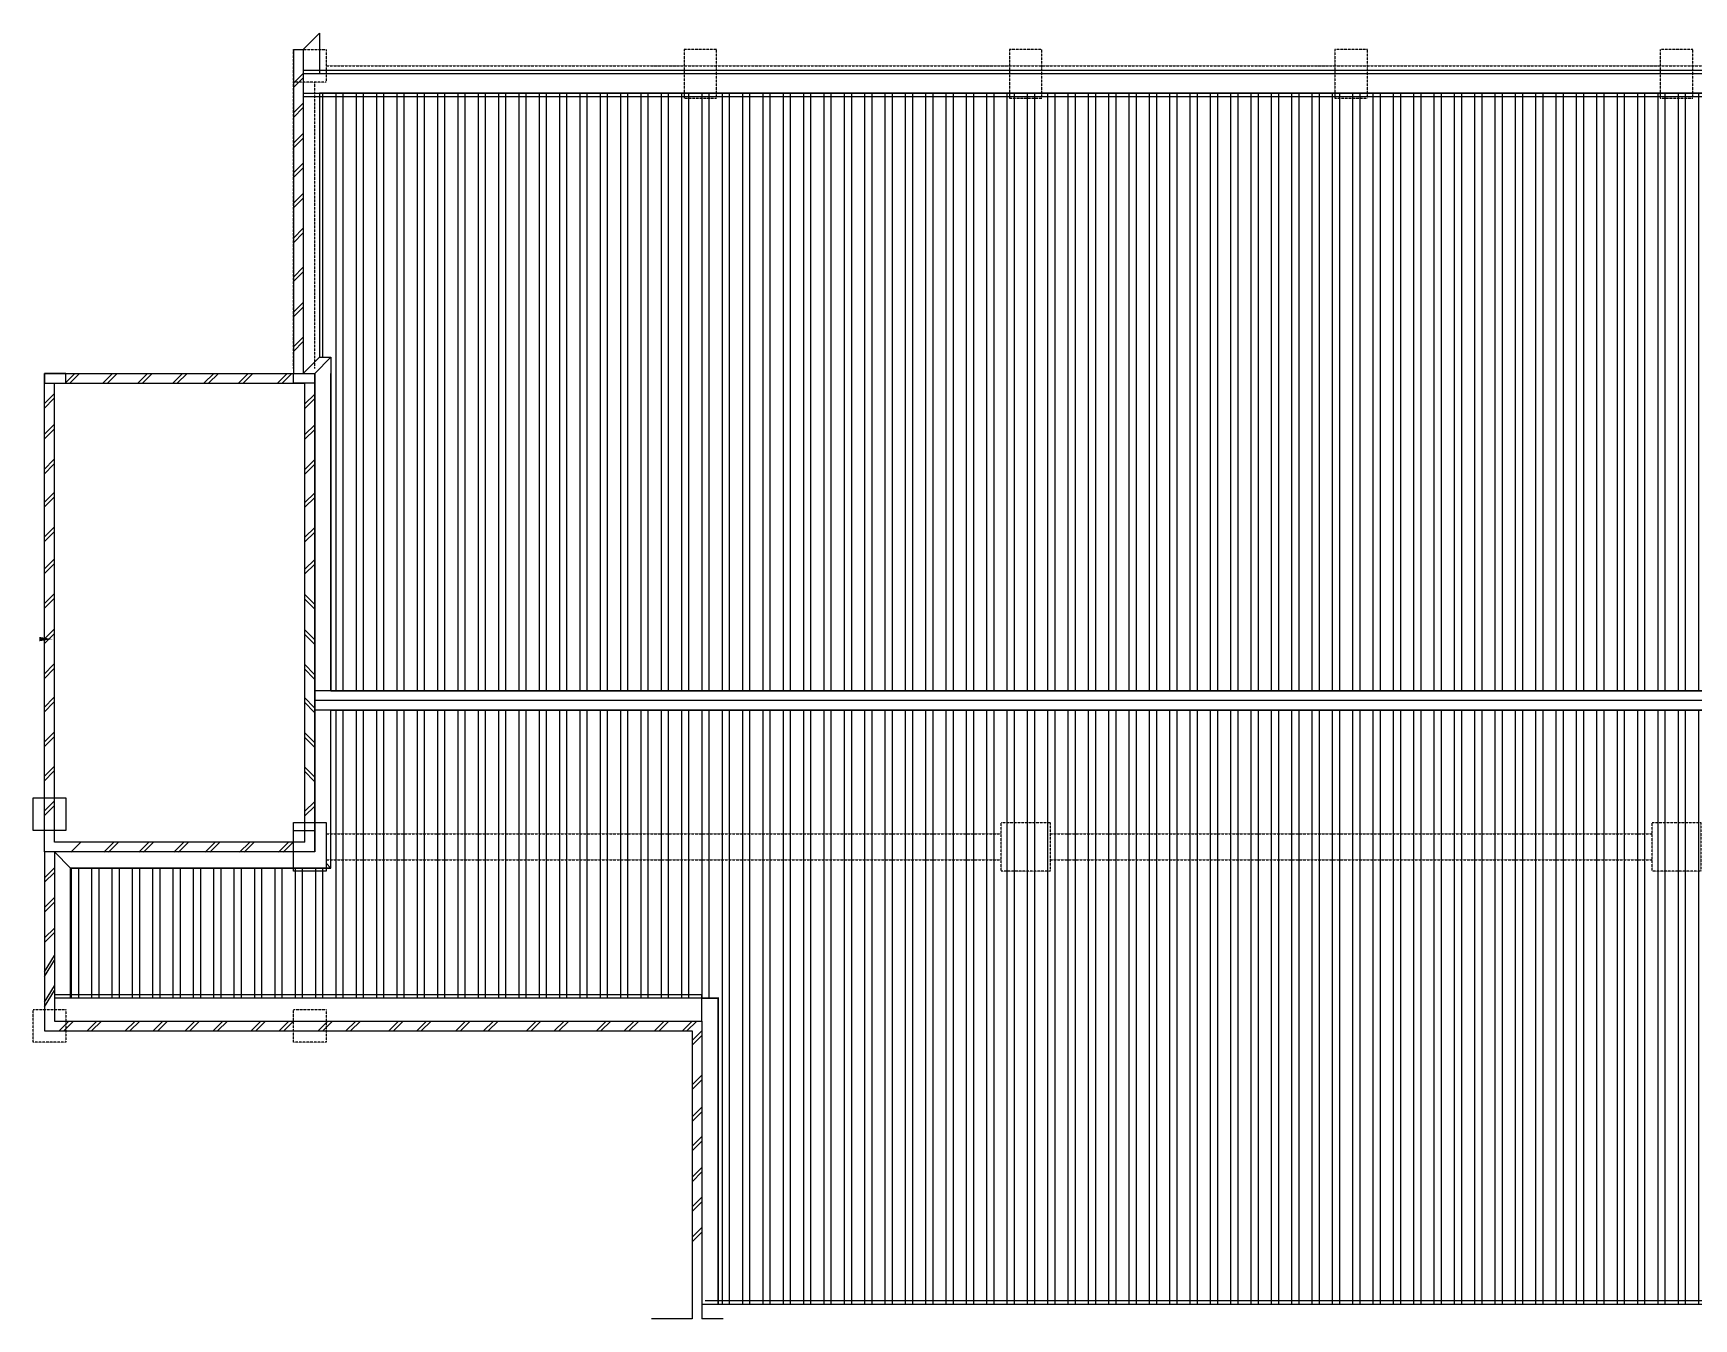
# Model space of a CAD drawing. Extents: x 2390503 to 2466382, y -996812 to -918729.
# Drawn here: x 2390503 to 2416018, y -938479 to -918729 of the extents above; entities that cross this region are included whole.
import ezdxf

# ---------------------------------------------------------------- set-up
doc = ezdxf.new("R2010")
doc.units = 0
doc.header["$LTSCALE"] = 15
doc.header["$MEASUREMENT"] = 0
doc.linetypes.add('HIDDEN', pattern=[0.375, 0.25, -0.125])
doc.layers.get('0').update_dxf_attribs({"linetype": 'CONTINUOUS'})
for name, color, linetype in [('BEAM', 1, 'HIDDEN'), ('COL', 3, 'CONTINUOUS'), ('FLASH', 35, 'CONTINUOUS'), ('H', 1, 'CONTINUOUS'), ('hatch', 7, 'CONTINUOUS'), ('hatchb', 251, 'CONTINUOUS'), ('LINE', 7, 'CONTINUOUS'), ('ROOF', 7, 'CONTINUOUS'), ('WALL', 2, 'CONTINUOUS')]:
    doc.layers.add(name, color=color, linetype=linetype)
pattern_1 = [(90, (-158796.45, -154304.53), (-312.5, 6e-14), []), (90, (-158906.93, -154194.05), (-312.5, 6e-14), [])]

msp = doc.modelspace()

# ---------------------------------------------------------------- hatches: boundary and pattern name
at = {"layer": 'hatch'}
h = msp.add_hatch(dxfattribs=at)
h.set_pattern_fill('STEEL', color=0, scale=2500, angle=45, style=0)
h.set_pattern_definition(pattern_1)
edge = h.paths.add_edge_path()
edge.add_line((2394903, -919651), (2394903, -923704))
edge.add_line((2394903, -923704), (2395078, -923704))
edge.add_line((2395078, -923704), (2395078, -928829))
edge.add_line((2395078, -928829), (2461434, -928829))
edge.add_line((2461434, -928829), (2461434, -923704))
edge.add_line((2461434, -923704), (2461609, -923704))
edge.add_line((2461609, -923704), (2461609, -919651))
edge.add_line((2461609, -919651), (2436359, -919651))
edge.add_line((2436359, -919651), (2436359, -920729))
edge.add_line((2436359, -920729), (2420152, -920729))
edge.add_line((2420152, -920729), (2420152, -919651))
edge.add_line((2420152, -919651), (2394903, -919651))
h = msp.add_hatch(dxfattribs=at)
h.set_pattern_fill('STEEL', color=0, scale=2500, angle=45, style=0)
h.set_pattern_definition(pattern_1)
h.paths.add_polyline_path([(2461434, -929129), (2461434, -931559), (2465434, -931559), (2465434, -938257), (2401028, -938257), (2401028, -933554), (2400778, -933554), (2400778, -933554), (2391078, -933554), (2391078, -931554), (2395078, -931554), (2395078, -929129)])

# ---------------------------------------------------------------- linework, layer by layer
at = {"color": 0}
msp.add_line((2394828, -931304), (2394828, -923954), dxfattribs=at)
at = {"layer": 'BEAM', "color": 0}
for p, q in [((2395003, -919229), (2400503, -919229)), ((2400003, -919229), (2405503, -919229)), ((2405003, -919229), (2410503, -919229)), ((2410003, -919229), (2415503, -919229)), ((2415003, -919229), (2420503, -919229)), ((2394503, -923879), (2394503, -919479)), ((2394828, -923879), (2394828, -919479)), ((2395003, -931029), (2405378, -931029)), ((2406128, -931029), (2415378, -931029)), ((2390678, -931304), (2390678, -933729)), ((2390828, -931304), (2390828, -933729)), ((2395003, -931429), (2405378, -931429)), ((2406128, -931429), (2415378, -931429))]:
    msp.add_line(p, q, dxfattribs=at)
for points in [[(2394503, -918979), (2395003, -918979), (2395003, -919479), (2394503, -919479)], [(2400503, -918979), (2400503, -919729), (2401003, -919729), (2401003, -918979)], [(2405503, -918979), (2405503, -919729), (2406003, -919729), (2406003, -918979)], [(2410503, -918979), (2410503, -919729), (2411003, -919729), (2411003, -918979)], [(2415503, -918979), (2415503, -919729), (2416003, -919729), (2416003, -918979)], [(2405378, -930854), (2406128, -930854), (2406128, -931604), (2405378, -931604)], [(2415378, -930854), (2416128, -930854), (2416128, -931604), (2415378, -931604)], [(2390503, -933729), (2391003, -933729), (2391003, -934229), (2390503, -934229)], [(2390503, -933729), (2391003, -933729), (2391003, -934229), (2390503, -934229)], [(2394503, -933729), (2395003, -933729), (2395003, -934229), (2394503, -934229)]]:
    msp.add_lwpolyline(points, close=True, dxfattribs=at)
at = {"layer": 'COL', "color": 0}
for points in [[(2390678, -923954), (2390678, -924104), (2391003, -924104), (2391003, -923954)], [(2394828, -923954), (2394828, -924104), (2394503, -924104), (2394503, -923954)], [(2394503, -930854), (2395003, -930854), (2395003, -931604), (2394503, -931604)]]:
    msp.add_lwpolyline(points, close=True, dxfattribs=at)
for points in [[(2390678, -930476), (2391003, -930476), (2391003, -930976), (2390678, -930976)], [(2394503, -931304), (2394503, -930979), (2394828, -930979)]]:
    msp.add_lwpolyline(points, dxfattribs=at)
at = {"layer": 'FLASH', "color": 0}
for p, q in [((2394653, -918979), (2394903, -918729)), ((2394903, -918729), (2394903, -919353)), ((2394903, -919651), (2394903, -923704)), ((2394653, -923954), (2394903, -923704)), ((2394828, -923954), (2395078, -923704)), ((2394903, -923704), (2395078, -923704)), ((2395078, -923704), (2395078, -928829)), ((2395078, -928829), (2395078, -923954)), ((2395078, -931554), (2395078, -929129)), ((2390828, -931304), (2391078, -931554)), ((2395003, -931479), (2395078, -931554)), ((2395078, -931554), (2391078, -931554)), ((2391078, -931554), (2391078, -933479)), ((2400778, -933554, 0), (2401028, -933554, 0)), ((2401028, -933542), (2401028, -938257))]:
    msp.add_line(p, q, dxfattribs=at)
at = {"layer": 'H', "color": 0}
for p, q in [((2394503, -919495), (2394653, -919345)), ((2394503, -919565), (2394653, -919415)), ((2394503, -919951), (2394653, -919801)), ((2394503, -920022), (2394653, -919872)), ((2394503, -920419), (2394653, -920269)), ((2394503, -920489), (2394653, -920339)), ((2394503, -920875), (2394653, -920725)), ((2394503, -920946), (2394653, -920796)), ((2394503, -921342), (2394653, -921192)), ((2394503, -921413), (2394653, -921263)), ((2394503, -921876), (2394653, -921726)), ((2394503, -921947), (2394653, -921797)), ((2394503, -922474), (2394653, -922324)), ((2394503, -922544), (2394653, -922394)), ((2394503, -923016), (2394653, -922866)), ((2394503, -923087), (2394653, -922937)), ((2394503, -923546), (2394653, -923396)), ((2394503, -923616), (2394653, -923466)), ((2390993, -924104), (2391143, -923954)), ((2391064, -924104), (2391214, -923954)), ((2391571, -924104), (2391721, -923954)), ((2391642, -924104), (2391792, -923954)), ((2392109, -924104), (2392259, -923954)), ((2392180, -924104), (2392330, -923954)), ((2392646, -924104), (2392796, -923954)), ((2392717, -924104), (2392867, -923954)), ((2393127, -924104), (2393277, -923954)), ((2393198, -924104), (2393348, -923954)), ((2393657, -924104), (2393807, -923954)), ((2393728, -924104), (2393878, -923954)), ((2394255, -924104), (2394405, -923954)), ((2394326, -924104), (2394476, -923954)), ((2390672, -924422), (2390822, -924272)), ((2390672, -924493), (2390822, -924343)), ((2394678, -924422), (2394828, -924272)), ((2394678, -924493), (2394828, -924343)), ((2390672, -924896), (2390822, -924746)), ((2390672, -924967), (2390822, -924817)), ((2394678, -924896), (2394828, -924746)), ((2394678, -924967), (2394828, -924817)), ((2390672, -925430), (2390822, -925280)), ((2390672, -925501), (2390822, -925351)), ((2394678, -925430), (2394828, -925280)), ((2394678, -925501), (2394828, -925351)), ((2390672, -925938), (2390822, -925788)), ((2390672, -926009), (2390822, -925859)), ((2394678, -925938), (2394828, -925788)), ((2394678, -926009), (2394828, -925859)), ((2390672, -926472), (2390822, -926322)), ((2390672, -926543), (2390822, -926393)), ((2394678, -926472), (2394828, -926322)), ((2394678, -926543), (2394828, -926393)), ((2390672, -926963), (2390822, -926813)), ((2390672, -927034), (2390822, -926884)), ((2394678, -926963), (2394828, -926813)), ((2394678, -927034), (2394828, -926884)), ((2390672, -927497), (2390822, -927347)), ((2390672, -927568), (2390822, -927418)), ((2394822, -927497), (2394672, -927347)), ((2394822, -927568), (2394672, -927418)), ((2390672, -928040), (2390822, -927890)), ((2390672, -928111), (2390822, -927961)), ((2394822, -928040), (2394672, -927890)), ((2394822, -928111), (2394672, -927961)), ((2390672, -928574), (2390822, -928424)), ((2394822, -928574), (2394672, -928424)), ((2390672, -928645), (2390822, -928495)), ((2394822, -928645), (2394672, -928495)), ((2390672, -929086), (2390822, -928936)), ((2394822, -929086), (2394672, -928936)), ((2390672, -929157), (2390822, -929007)), ((2394822, -929157), (2394672, -929007)), ((2390672, -929620), (2390822, -929470)), ((2394822, -929620), (2394672, -929470)), ((2390672, -929691), (2390822, -929541)), ((2394822, -929691), (2394672, -929541)), ((2390672, -930147), (2390822, -929997)), ((2394822, -930147), (2394672, -929997)), ((2390672, -930218), (2390822, -930068)), ((2394822, -930218), (2394672, -930068)), ((2390672, -930681), (2390822, -930531)), ((2390672, -930752), (2390822, -930602)), ((2394678, -930681), (2394828, -930531)), ((2394678, -930752), (2394828, -930602)), ((2391081, -931309), (2391231, -931159)), ((2391589, -931309), (2391739, -931159)), ((2391659, -931309), (2391809, -931159)), ((2392127, -931309), (2392277, -931159)), ((2392197, -931309), (2392347, -931159)), ((2392664, -931309), (2392814, -931159)), ((2392734, -931309), (2392884, -931159)), ((2393145, -931309), (2393295, -931159)), ((2393215, -931309), (2393365, -931159)), ((2393675, -931309), (2393825, -931159)), ((2393745, -931309), (2393895, -931159)), ((2394273, -931309), (2394423, -931159)), ((2394343, -931309), (2394493, -931159)), ((2390678, -931702), (2390828, -931552)), ((2390678, -931773), (2390828, -931623)), ((2390678, -932159), (2390828, -932009)), ((2390678, -932230), (2390828, -932080)), ((2390678, -932626), (2390828, -932476)), ((2390678, -932696), (2390828, -932546)), ((2390678, -933147), (2390828, -932897)), ((2390678, -933218), (2390828, -932968)), ((2390678, -933614), (2390828, -933364)), ((2390678, -933685), (2390828, -933435)), ((2391051, -933904), (2390901, -934054)), ((2391122, -933904), (2390972, -934054)), ((2391480, -933904), (2391330, -934054)), ((2391551, -933904), (2391401, -934054)), ((2392068, -933904), (2391918, -934054)), ((2392139, -933904), (2391989, -934054)), ((2392497, -933904), (2392347, -934054)), ((2392568, -933904), (2392418, -934054)), ((2392987, -933904), (2392837, -934054)), ((2393058, -933904), (2392908, -934054)), ((2393416, -933904), (2393266, -934054)), ((2393487, -933904), (2393337, -934054)), ((2394003, -933904), (2393853, -934054)), ((2394074, -933904), (2393924, -934054)), ((2394432, -933904), (2394282, -934054)), ((2394503, -933904), (2394353, -934054)), ((2395030, -933904), (2394880, -934054)), ((2395101, -933904), (2394951, -934054)), ((2395459, -933904), (2395309, -934054)), ((2395530, -933904), (2395380, -934054)), ((2396116, -933904), (2395966, -934054)), ((2396187, -933904), (2396037, -934054)), ((2396545, -933904), (2396395, -934054)), ((2396616, -933904), (2396466, -934054)), ((2397145, -933904), (2396995, -934054)), ((2397216, -933904), (2397066, -934054)), ((2397574, -933904), (2397424, -934054)), ((2397645, -933904), (2397495, -934054)), ((2398231, -933904), (2398081, -934054)), ((2398302, -933904), (2398152, -934054)), ((2398660, -933904), (2398510, -934054)), ((2398731, -933904), (2398581, -934054)), ((2399306, -933904), (2399156, -934054)), ((2399377, -933904), (2399227, -934054)), ((2399735, -933904), (2399585, -934054)), ((2399806, -933904), (2399656, -934054)), ((2400198, -933904), (2400048, -934054)), ((2400269, -933904), (2400119, -934054)), ((2400627, -933904), (2400477, -934054)), ((2400698, -933904), (2400548, -934054)), ((2400628, -934205), (2400778, -934055)), ((2400628, -934275), (2400778, -934125)), ((2400628, -934886), (2400778, -934736)), ((2400628, -934957), (2400778, -934807)), ((2400628, -935378), (2400778, -935228)), ((2400628, -935449), (2400778, -935299)), ((2400628, -935828), (2400778, -935678)), ((2400628, -935899), (2400778, -935749)), ((2400628, -936302), (2400778, -936152)), ((2400628, -936373), (2400778, -936223)), ((2400628, -936759), (2400778, -936609)), ((2400628, -936830), (2400778, -936680)), ((2400628, -937226), (2400778, -937076)), ((2400628, -937296), (2400778, -937146))]:
    msp.add_line(p, q, dxfattribs=at)
at = {"layer": 'hatchb', "color": 0}
msp.add_lwpolyline([(2461434, -929129), (2461434, -931559), (2465434, -931559), (2465434, -938257), (2401028, -938257), (2401028, -933554), (2400778, -933554), (2400778, -933554), (2391078, -933554), (2391078, -931554), (2395078, -931554), (2395078, -929129), (2461434, -929129)], dxfattribs=at)
at = {"layer": 'LINE', "color": 0}
msp.add_solid([(2390599, -928003), (2390599, -928070), (2390799, -928037)], dxfattribs=at)
at = {"layer": 'ROOF', "color": 0}
for p, q in [((2420152, -919303), (2394653, -919303)), ((2420152, -919353), (2394653, -919353)), ((2394653, -919651, 0), (2420152, -919651, 0)), ((2394653, -919703, 0), (2420152, -919703, 0)), ((2390678, -931304), (2390678, -923954)), ((2390678, -923954), (2394828, -923954)), ((2390828, -924104), (2394678, -924104)), ((2390828, -931154), (2390828, -924104)), ((2394678, -931154), (2394678, -924104)), ((2394828, -923954), (2394828, -931304)), ((2461684, -928829), (2394828, -928829)), ((2461684, -928979), (2394828, -928979)), ((2461684, -929129), (2394828, -929129)), ((2394678, -931154), (2390828, -931154)), ((2394828, -931304), (2390678, -931304)), ((2400778, -933504), (2390828, -933504, 0)), ((2400778, -933554, 0), (2390828, -933554, 0)), ((2400778, -933554, 0), (2400778, -933504, 0)), ((2400778, -933694), (2400778, -933542)), ((2400778, -933904, 0), (2400778, -933554, 0)), ((2435503, -938257, 0), (2400778, -938257, 0)), ((2465684, -938205, 0), (2400828, -938205, 0))]:
    msp.add_line(p, q, dxfattribs=at)
for points in [[(2394903, -919651), (2394903, -923704), (2395078, -923704), (2395078, -928829), (2461434, -928829), (2461434, -923704), (2461609, -923704), (2461609, -919651), (2436359, -919651), (2436359, -920729), (2420152, -920729), (2420152, -919651), (2394903, -919651)], [(2390678, -930976), (2390503, -930976), (2390503, -930476), (2390678, -930476)]]:
    msp.add_lwpolyline(points, dxfattribs=at)
at = {"layer": 'WALL', "color": 0}
for p, q in [((2394503, -918979), (2394503, -923954)), ((2394503, -918979), (2394653, -918979)), ((2394653, -918979), (2394653, -923954)), ((2390678, -931304), (2390678, -934054)), ((2390828, -931304), (2390828, -933904)), ((2390678, -934054), (2400628, -934054)), ((2390828, -933904), (2400778, -933904)), ((2400628, -934054), (2400628, -938479)), ((2400778, -933904), (2400778, -938479)), ((2400628, -938479), (2400003, -938479)), ((2401103, -938479), (2400778, -938479))]:
    msp.add_line(p, q, dxfattribs=at)

doc.saveas('drawing.dxf')
